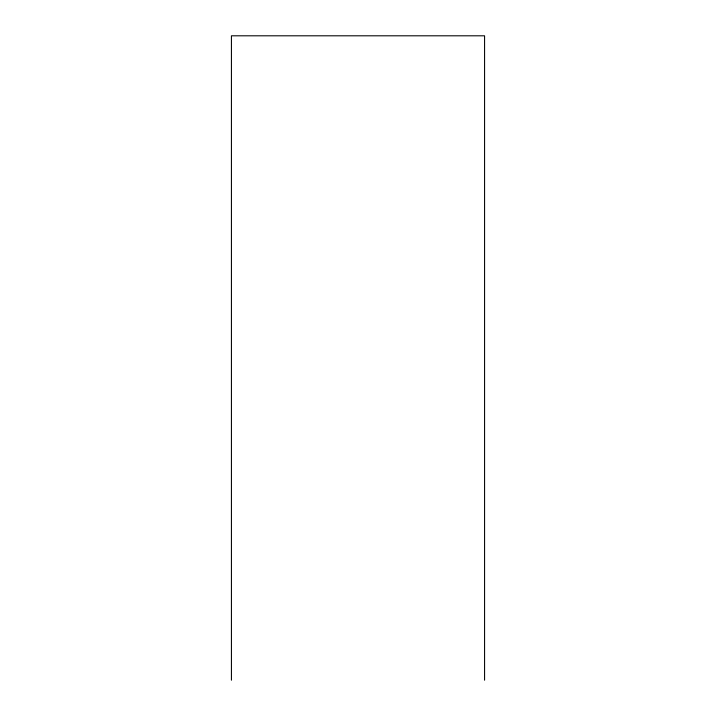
<?xml version="1.0" encoding="UTF-8"?>
<svg xmlns="http://www.w3.org/2000/svg" width="716" height="716" viewBox="0 0 716 716"><rect width="100%" height="100%" fill="white"/><g stroke="black" fill="none" stroke-linecap="round" stroke-linejoin="round"><path stroke-width="1.07" d="M484.571 680.2L484.571 35.8L231.429 35.8L231.429 680.2"/></g></svg>
